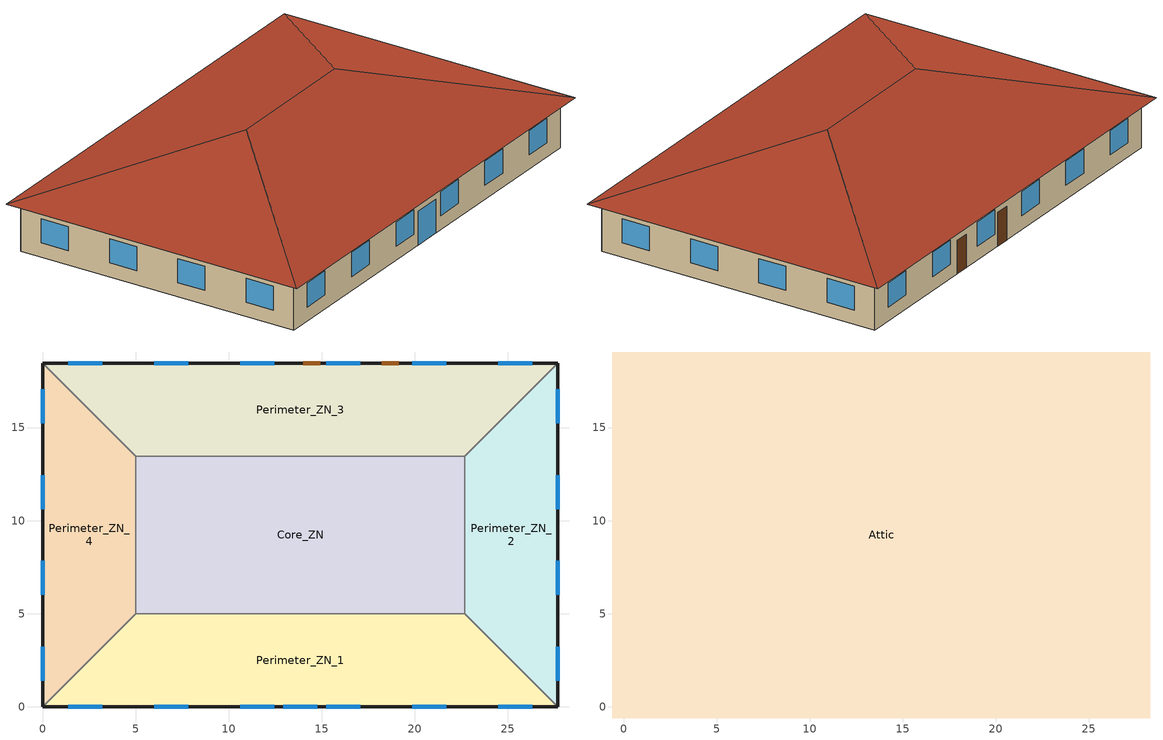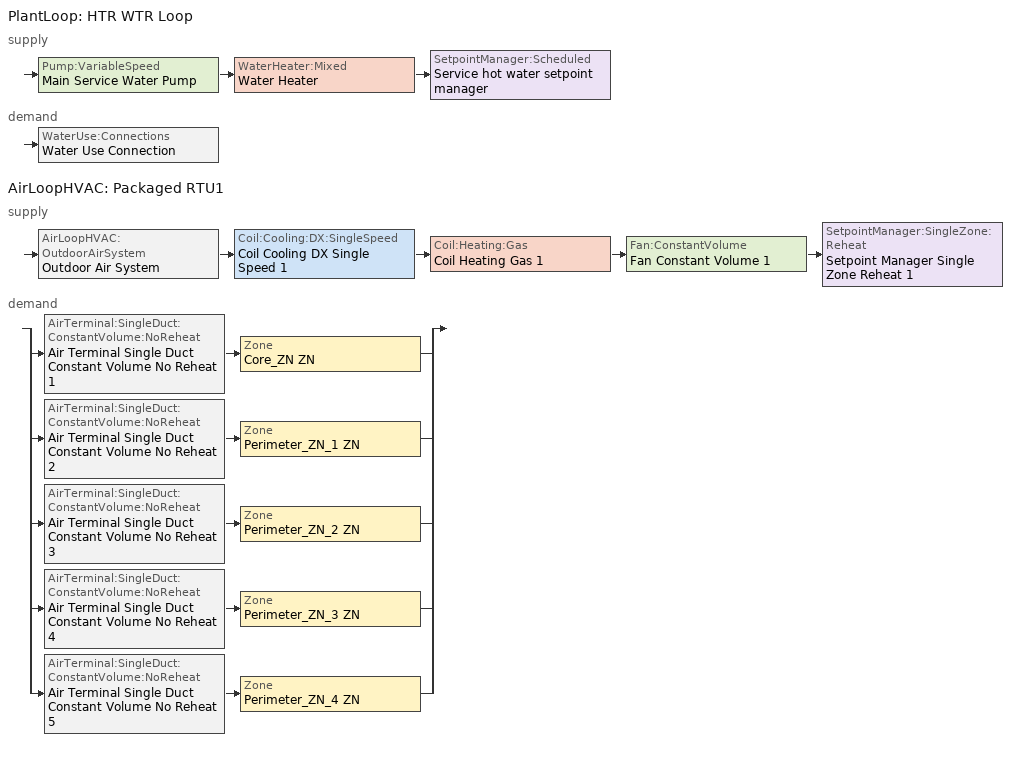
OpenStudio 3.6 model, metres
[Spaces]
Perimeter_ZN_1
 floor ground (Foundation F 126 Perim 2769 Area 11345): 22.69,5 27.69,0 0,0 5,5 z0
 wall outside: 0,0 27.69,0 z0:3.05
 wall to Perimeter_ZN_4: 5,5 0,0 z0:3.05
 wall to Core_ZN: 22.69,5 5,5 z0:3.05
 wall to Perimeter_ZN_2: 27.69,0 22.69,5 z0:3.05
 window: 1.39,0 3.22,0 / 19.85,0 21.68,0 / 15.24,0 17.07,0 / 6.01,0 7.84,0 / 10.62,0 12.45,0 / 24.47,0 26.3,0 z0.9:2.42; 12.93,0 14.76,0 z0:2.13
Perimeter_ZN_2
 floor ground (Foundation F 126 Perim 1846 Area 673): 27.69,18.46 27.69,0 22.69,5 22.69,13.46 z0
 wall outside: 27.69,0 27.69,18.46 z0:3.05
 wall to Perimeter_ZN_3: 27.69,18.46 22.69,13.46 z0:3.05
 wall to Core_ZN: 22.69,13.46 22.69,5 z0:3.05
 window: 27.69,1.39 27.69,3.22 / 27.69,10.62 27.69,12.45 / 27.69,15.24 27.69,17.07 / 27.69,6.01 27.69,7.84 z0.9:2.42
Perimeter_ZN_3
 floor ground (Foundation F 126 Perim 2769 Area 11345): 27.69,18.46 22.69,13.46 5,13.46 0,18.46 z0
 wall outside: 27.69,18.46 0,18.46 z0:3.05
 wall to Core_ZN: 5,13.46 22.69,13.46 z0:3.05
 wall to Perimeter_ZN_4: 0,18.46 5,13.46 z0:3.05
 window: 21.68,18.46 19.85,18.46 / 7.84,18.46 6.01,18.46 / 17.07,18.46 15.24,18.46 / 12.45,18.46 10.62,18.46 / 26.3,18.46 24.47,18.46 / 3.22,18.46 1.39,18.46 z0.9:2.42
 door: 14.91,18.46 14,18.46 / 19.13,18.46 18.22,18.46 z0:2.13
Perimeter_ZN_4
 floor ground (Foundation F 126 Perim 1846 Area 673): 0,18.46 5,13.46 5,5 0,0 z0
 wall outside: 0,18.46 0,0 z0:3.05
 wall to Core_ZN: 5,5 5,13.46 z0:3.05
 window: 0,3.22 0,1.39 / 0,12.45 0,10.62 / 0,7.84 0,6.01 / 0,17.07 0,15.24 z0.9:2.42
Core_ZN
 floor ground (Foundation F 126 Perim 0 Area 14966): 22.69,13.46 22.69,5 5,5 5,13.46 z0
Attic
 floor outside: 28.29,19.06 27.69,18.46 0,18.46 -0.6,19.06 z3.05; -0.6,19.06 0,18.46 0,0 -0.6,-0.6 z3.05; 28.29,19.06 28.29,-0.6 27.69,0 27.69,18.46 z3.05; 27.69,0 28.29,-0.6 -0.6,-0.6 0,0 z3.05
 floor to Perimeter_ZN_4: 0,18.46 5,13.46 5,5 0,0 z3.05
 floor to Perimeter_ZN_1: 22.69,5 27.69,0 0,0 5,5 z3.05
 floor to Perimeter_ZN_2: 27.69,18.46 27.69,0 22.69,5 22.69,13.46 z3.05
 floor to Core_ZN: 22.69,13.46 22.69,5 5,5 5,13.46 z3.05
 floor to Perimeter_ZN_3: 27.69,18.46 22.69,13.46 5,13.46 0,18.46 z3.05
 roof outside: 18.46,9.23,6.33 28.29,-0.6,3.05 28.29,19.06,3.05; 18.46,9.23,6.33 28.29,19.06,3.05 -0.6,19.06,3.05 9.23,9.23,6.33; 9.23,9.23,6.33 -0.6,-0.6,3.05 28.29,-0.6,3.05 18.46,9.23,6.33; 9.23,9.23,6.33 -0.6,19.06,3.05 -0.6,-0.6,3.05
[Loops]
PlantLoop 'HTR WTR Loop'
 supply: Pump:VariableSpeed 'Main Service Water Pump' > WaterHeater:Mixed 'Water Heater' > SetpointManager:Scheduled 'Service hot water setpoint manager'
 demand: WaterUse:Connections 'Water Use Connection'
AirLoopHVAC 'Packaged RTU1'
 supply: AirLoopHVAC:OutdoorAirSystem 'Outdoor Air System' > Coil:Cooling:DX:SingleSpeed 'Coil Cooling DX Single Speed 1' > Coil:Heating:Gas 'Coil Heating Gas 1' > Fan:ConstantVolume 'Fan Constant Volume 1' > SetpointManager:SingleZone:Reheat 'Setpoint Manager Single Zone Reheat 1'
 demand: split
  | AirTerminal:SingleDuct:ConstantVolume:NoReheat 'Air Terminal Single Duct Constant Volume No Reheat 1' > Zone 'Core_ZN ZN'
  | AirTerminal:SingleDuct:ConstantVolume:NoReheat 'Air Terminal Single Duct Constant Volume No Reheat 2' > Zone 'Perimeter_ZN_1 ZN'
  | AirTerminal:SingleDuct:ConstantVolume:NoReheat 'Air Terminal Single Duct Constant Volume No Reheat 3' > Zone 'Perimeter_ZN_2 ZN'
  | AirTerminal:SingleDuct:ConstantVolume:NoReheat 'Air Terminal Single Duct Constant Volume No Reheat 4' > Zone 'Perimeter_ZN_3 ZN'
  | AirTerminal:SingleDuct:ConstantVolume:NoReheat 'Air Terminal Single Duct Constant Volume No Reheat 5' > Zone 'Perimeter_ZN_4 ZN'
[Site]
Columbia Regional Airport: Latitude {deg}=38.82; Longitude {deg}=-92.22; Time Zone {hr}=-6; Elevation {m}=272; Terrain=City
[Building]
-SmallOffice-ASHRAE 169-2013-5A created: 2024-12-20 00:34:15 -0600: North Axis {deg}=0; Default Construction Set=90.1-2010 - SmOffice - ASHRAE 169-2013-5A; Standards Number of Stories=1; Standards Number of Above Ground Stories=1; Standards Building Type=SmallOffice
[ClimateZones]
Climate Zone Institution Name 1=ASHRAE; Climate Zone Document Name 1=ANSI/ASHRAE Standard 169; Climate Zone Document Year 1=2006; Climate Zone Value 1=4A; Climate Zone Institution Name 2=CEC; Climate Zone Document Name 2=California Climate Zone Descriptions; Climate Zone Document Year 2=1995
[Site:WaterMainsTemperature]
Calculation Method=Correlation; Annual Average Outdoor Air Temperature {C}=8.96667; Maximum Difference In Monthly Average Outdoor Air Temperatures {deltaC}=26.2
[Site:GroundTemperature:FCfactorMethod]
January Ground Temperature {C}=9.7; February Ground Temperature {C}=6; March Ground Temperature {C}=-2.2; April Ground Temperature {C}=-3.4; May Ground Temperature {C}=-4.2; June Ground Temperature {C}=2.7; July Ground Temperature {C}=7.5; August Ground Temperature {C}=13.7; September Ground Temperature {C}=18.6; October Ground Temperature {C}=22; November Ground Temperature {C}=20.7; December Ground Temperature {C}=16.5
[SizingPeriod:DesignDay] Barometric Pressure {Pa}=98100; Rain Indicator=No; Snow Indicator=No; Day of Month=21; Daylight Saving Time Indicator=No; Dry-Bulb Temperature Range Modifier Type=DefaultMultipliers
Name | Maximum Dry-Bulb Temperature {C} | Daily Dry-Bulb Temperature Range {deltaC} | Wind Speed {m/s} | Wind Direction {deg} | Month | Day Type | Humidity Condition Type | Wetbulb or DewPoint at Maximum Dry-Bulb {C} | Enthalpy at Maximum Dry-Bulb {J/kg} | Solar Model Indicator | ASHRAE Clear Sky Optical Depth for Beam Irradiance | ASHRAE Clear Sky Optical Depth for Diffuse Irradiance | Sky Clearness
Columbia Regional Airport Ann Clg .4% Condns Enth=>MDB | 31.9 | 11 | 4.4 | 220 | 7 | SummerDesignDay | Enthalpy | 23 | 82700 | ASHRAETau | 0.448 | 2.098
Columbia Regional Airport Ann Clg .4% Condns DP=>MDB | 29.6 | 11 | 4.4 | 220 | 7 | SummerDesignDay | Dewpoint | 24.6 |  | ASHRAETau | 0.448 | 2.098
Columbia Regional Airport Ann Clg .4% Condns WB=>MDB | 31.9 | 11 | 4.4 | 220 | 7 | SummerDesignDay | Wetbulb | 26.2 |  | ASHRAETau | 0.448 | 2.098
Columbia Regional Airport Ann Clg .4% Condns DB=>MWB | 34.8 | 11 | 4.4 | 220 | 7 | SummerDesignDay | Wetbulb | 24.5 |  | ASHRAETau | 0.448 | 2.098
Columbia Regional Airport Ann Htg Wind 99.6% Condns WS=>MCDB | 2 | 0 | 12.5 | 280 | 1 | WinterDesignDay | Wetbulb | 2 |  | ASHRAEClearSky |  |  | 0
Columbia Regional Airport Ann Hum_n 99.6% Condns DP=>MCDB | -15.9 | 0 | 4.4 | 280 | 1 | WinterDesignDay | Dewpoint | -22 |  | ASHRAEClearSky |  |  | 0
Columbia Regional Airport Ann Htg 99.6% Condns DB | -17 | 0 | 4.4 | 280 | 1 | WinterDesignDay | Wetbulb | -17 |  | ASHRAEClearSky |  |  | 0
[Material:NoMass] Thermal Absorptance=0.9; Solar Absorptance=0.7
Name | Roughness | Thermal Resistance {m2-K/W} | Visible Absorptance
CP02 CARPET PAD | VeryRough | 0.21648 | 0.8
Typical Insulation R-10.94 | Smooth | 1.92744 | 0.7
Typical Carpet Pad | Smooth | 0.21648 | 0.8
Typical Insulation R-13.45 | Smooth | 2.368 | 0.7
Typical Insulation R-35.4; Typical Insulation R-35.4 1 | Smooth | 6.23479 | 0.7
Typical Insulation R-0.58 | Smooth | 0.101875 | 0.7
Typical Insulation R-1.15 | Smooth | 0.202527 | 0.7
[Material]
Name | Roughness | Thickness {m} | Conductivity {W/m-K} | Density {kg/m3} | Specific Heat {J/kg-K} | Thermal Absorptance | Solar Absorptance | Visible Absorptance
100mm Normalweight concrete floor | MediumSmooth | 0.1016 | 2.31 | 2322 | 832
G01 13mm gypsum board | Smooth | 0.0127 | 0.16 | 800 | 1090 | 0.9 | 0.7 | 0.5
4 in. Normalweight Concrete Floor | MediumRough | 0.1016 | 2.31 | 2322 | 832 | 0.9 | 0.7 | 0.7
25mm Stucco | Smooth | 0.0254 | 0.72 | 1856 | 840 | 0.9 | 0.7 | 0.7
5/8 in. Gypsum Board | MediumSmooth | 0.0159 | 0.16 | 800 | 1090 | 0.9 | 0.7 | 0.7
6 in. Normalweight Concrete Floor | MediumRough | 0.1524 | 2.31 | 2322 | 832 | 0.9 | 0.7 | 0.7
8 in. Concrete Block Basement Wall | MediumRough | 0.2032 | 1.326 | 1842 | 912 | 0.9 | 0.7 | 0.7
G05 25mm wood | MediumSmooth | 0.0254 | 0.15 | 608 | 1630 | 0.9 | 0.5 | 0.5
5/8 in. Plywood | Smooth | 0.0159 | 0.12 | 544 | 1210 | 0.9 | 0.7 | 0.7
Asphalt Shingles | VeryRough | 0.0032 | 0.04 | 1120 | 1260 | 0.9 | 0.7 | 0.7
Std Wood 6inch | MediumSmooth | 0.15 | 0.12 | 540 | 1210 | 0.9 | 0.7 | 0.7
[Construction:FfactorGroundFloor] F-Factor {W/m-K}=1.26344
Name | Area {m2} | PerimeterExposed {m}
Foundation F 126 Perim 1846 Area 673 | 67.3 | 18.46
Foundation F 126 Perim 0 Area 14966 | 149.6574 | 0
Foundation F 126 Perim 2769 Area 11345 | 113.45 | 27.69
[DefaultConstructionSet]
Name | Default Exterior Surface Constructions | Default Interior Surface Constructions | Default Ground Contact Surface Constructions | Default Exterior SubSurface Constructions | Default Interior SubSurface Constructions | Interior Partition Construction
90.1-2010 - SmOffice - ASHRAE 169-2013-5A | Default Surface Constructions 1 | Default Surface Constructions 2 | Default Surface Constructions 3 | Default Sub Surface Constructions 1 | Default Sub Surface Constructions 2 | Typical Interior Partition
90.1-2010 -  - Attic - ASHRAE 169-2013-5A | Default Surface Constructions 4 | Default Surface Constructions 5 | Default Surface Constructions 6 | Default Sub Surface Constructions 3 | Default Sub Surface Constructions 4
[DefaultSurfaceConstructions]
Name | Floor Construction | Wall Construction | Roof Ceiling Construction
Default Surface Constructions 1 | Typical Insulated Exterior Mass Floor R-13.51 | Typical Insulated Wood Framed Exterior Wall R-15.63 | Typical Wood Joist Attic Floor R-37.04
Default Surface Constructions 2 | Typical Interior Floor | Typical Interior Wall | Typical Interior Ceiling
Default Surface Constructions 3 | Typical Insulated Carpeted 6in Slab Floor | Typical Insulated Basement Mass Wall
Default Surface Constructions 4 | Typical Attic Soffit |  | Typical Uninsulated Wood Joist Attic Roof
Default Surface Constructions 5 | Typical Wood Joist Attic Floor R-37.04 1
Default Surface Constructions 6
[Construction]
Typical Insulated Exterior Mass Floor R-13.51: Typical Insulation R-10.94, 4 in. Normalweight Concrete Floor, Typical Carpet Pad
Typical Insulated Wood Framed Exterior Wall R-15.63: 25mm Stucco, 5/8 in. Gypsum Board, Typical Insulation R-13.45, 5/8 in. Gypsum Board
Typical Wood Joist Attic Floor R-37.04: 5/8 in. Gypsum Board, Typical Insulation R-35.4
Typical Interior Floor: 100mm Normalweight concrete floor, CP02 CARPET PAD
Typical Interior Wall: G01 13mm gypsum board, G01 13mm gypsum board
Typical Interior Ceiling: CP02 CARPET PAD, 100mm Normalweight concrete floor
Typical Insulated Carpeted 6in Slab Floor: 6 in. Normalweight Concrete Floor, Typical Carpet Pad
Typical Insulated Basement Mass Wall: 8 in. Concrete Block Basement Wall
U 0.52 SHGC 0.40 Dbl Ref-D Clr 6mm/13mm Air: REF D CLEAR 6MM, AIR 13MM, CLEAR 6MM
Typical Insulated Metal Door R-1.43: Typical Insulation R-0.58
U 0.72 SHGC 0.25 Sgl Ref-B-M Tint 6mm: REF B TINT MID 6MM
Typical Overhead Door R-2.0: Typical Insulation R-1.15
U 1.17 SHGC 0.49 Sgl Ref-D Clr 6mm: REF D CLEAR 6MM
Typical Interior Window: Clear 3mm
Typical Interior Door; Typical Interior Partition: G05 25mm wood
Typical Attic Soffit: 5/8 in. Plywood
Typical Uninsulated Wood Joist Attic Roof: Asphalt Shingles, 5/8 in. Plywood
Typical Wood Joist Attic Floor R-37.04 1: 5/8 in. Gypsum Board, Typical Insulation R-35.4 1
InteriorFurnishings: Std Wood 6inch
[DefaultSubSurfaceConstructions]
Name | Fixed Window Construction | Operable Window Construction | Door Construction | Glass Door Construction | Overhead Door Construction | Skylight Construction | Tubular Daylight Dome Construction | Tubular Daylight Diffuser Construction
Default Sub Surface Constructions 1 | U 0.52 SHGC 0.40 Dbl Ref-D Clr 6mm/13mm Air | U 0.52 SHGC 0.40 Dbl Ref-D Clr 6mm/13mm Air | Typical Insulated Metal Door R-1.43 | U 0.72 SHGC 0.25 Sgl Ref-B-M Tint 6mm | Typical Overhead Door R-2.0 | U 1.17 SHGC 0.49 Sgl Ref-D Clr 6mm | Typical Interior Window | Typical Interior Window
Default Sub Surface Constructions 2 | Typical Interior Window | Typical Interior Window | Typical Interior Door
Default Sub Surface Constructions 3; Default Sub Surface Constructions 4
[WindowMaterial:Glazing] Optical Data Type=SpectralAverage; Infrared Transmittance at Normal Incidence=0; Front Side Infrared Hemispherical Emissivity=0.84; Conductivity {W/m-K}=0.9; Dirt Correction Factor for Solar and Visible Transmittance=1; Solar Diffusing=No
Name | Thickness {m} | Solar Transmittance at Normal Incidence | Front Side Solar Reflectance at Normal Incidence | Back Side Solar Reflectance at Normal Incidence | Visible Transmittance at Normal Incidence | Front Side Visible Reflectance at Normal Incidence | Back Side Visible Reflectance at Normal Incidence | Back Side Infrared Hemispherical Emissivity
REF D CLEAR 6MM | 0.006 | 0.429 | 0.308 | 0.379 | 0.334 | 0.453 | 0.505 | 0.82
CLEAR 6MM | 0.006 | 0.775 | 0.071 | 0.071 | 0.881 | 0.08 | 0.08 | 0.84
REF B TINT MID 6MM | 0.006 | 0.1 | 0.11 | 0.41 | 0.13 | 0.1 | 0.32 | 0.45
Clear 3mm | 0.003 | 0.837 | 0.075 | 0.075 | 0.898 | 0.081 | 0.081 | 0.84
[WindowMaterial:Gas]
AIR 13MM: Gas Type=Air; Thickness {m}=0.0127
[Space]
Name | Space Type | Building Story | Thermal Zone | Part of Total Floor Area
Perimeter_ZN_1 | Office WholeBuilding - Sm Office | Building Story 1 | Perimeter_ZN_1 ZN | Yes
Attic | Office Attic |  | Attic ZN | No
Perimeter_ZN_2 | Office WholeBuilding - Sm Office | Building Story 1 | Perimeter_ZN_2 ZN | Yes
Perimeter_ZN_3 | Office WholeBuilding - Sm Office | Building Story 1 | Perimeter_ZN_3 ZN | Yes
Perimeter_ZN_4 | Office WholeBuilding - Sm Office | Building Story 1 | Perimeter_ZN_4 ZN | Yes
Core_ZN | Office WholeBuilding - Sm Office | Building Story 1 | Core_ZN ZN | Yes
[BuildingStory]
Building Story 1: Nominal Z Coordinate {m}=0
[SpaceType] Standards Building Type=Office
Name | Default Schedule Set | Design Specification Outdoor Air Object | Standards Space Type | Default Construction Set
Office WholeBuilding - Sm Office | Office WholeBuilding - Sm Office Schedule Set | Office WholeBuilding - Sm Office Ventilation | WholeBuilding - Sm Office
Office Attic | Office Attic Schedule Set | Office Attic Ventilation | Attic | 90.1-2010 -  - Attic - ASHRAE 169-2013-5A
[DesignSpecification:OutdoorAir]
Name | Outdoor Air Flow per Person {m3/s-person} | Outdoor Air Flow per Floor Area {m3/s-m2} | Outdoor Air Flow Air Changes per Hour {1/hr} | Outdoor Air Method
Office Attic Ventilation | 0 | 0 | 0
Office WholeBuilding - Sm Office Ventilation |  | 0.0004318 |  | Sum
[DefaultScheduleSet]
Name | Infiltration Schedule | Number of People Schedule | People Activity Level Schedule | Lighting Schedule | Electric Equipment Schedule
Office Attic Schedule Set | OfficeLarge INFIL_SCH_PNNL
Office WholeBuilding - Sm Office Schedule Set | OfficeSmall INFIL_QUARTER_ON_SCH | OfficeSmall BLDG_OCC_SCH | OfficeSmall ACTIVITY_SCH | OfficeSmall BLDG_LIGHT_SCH_2010 | OfficeSmall BLDG_EQUIP_SCH_2010
[ThermostatSetpoint:DualSetpoint]
Name | Heating Setpoint Temperature Schedule | Cooling Setpoint Temperature Schedule
Office Attic Thermostat 1
Office WholeBuilding - Sm Office Thermostat 1; Office WholeBuilding - Sm Office Thermostat 2; Office WholeBuilding - Sm Office Thermostat 3; Office WholeBuilding - Sm Office Thermostat 4; Office WholeBuilding - Sm Office Thermostat 5 | OfficeSmall HTGSETP_SCH_NO_OPTIMUM | OfficeSmall CLGSETP_SCH_NO_OPTIMUM
[People:Definition]
Office WholeBuilding - Sm Office People Definition: Number of People Calculation Method=People/Area; People per Space Floor Area {person/m2}=0.0602779; Fraction Radiant=0.3
[People]
Office WholeBuilding - Sm Office People: People Definition=Office WholeBuilding - Sm Office People Definition; Space or SpaceType=Office WholeBuilding - Sm Office; Work Efficiency Schedule=Work Efficiency Schedule; Clothing Insulation Schedule=Clothing Schedule; Air Velocity Schedule=Air Velocity Schedule; Multiplier=1
[Lights:Definition]
Office WholeBuilding - Sm Office Lights Definition: Design Level Calculation Method=Watts/Area; Watts per Space Floor Area {W/m2}=9.68752; Fraction Radiant=0.7; Fraction Visible=0.2; Return Air Fraction=0
[Lights]
Office WholeBuilding - Sm Office Lights: Lights Definition=Office WholeBuilding - Sm Office Lights Definition; Space or SpaceType=Office WholeBuilding - Sm Office; Fraction Replaceable=1
[ElectricEquipment:Definition]
Office WholeBuilding - Sm Office Elec Equip Definition: Design Level Calculation Method=Watts/Area; Watts per Space Floor Area {W/m2}=6.78126; Fraction Latent=0; Fraction Radiant=0.5; Fraction Lost=0
[ElectricEquipment]
Office WholeBuilding - Sm Office Elec Equip: Electric Equipment Definition=Office WholeBuilding - Sm Office Elec Equip Definition; Space or SpaceType=Office WholeBuilding - Sm Office
[SpaceInfiltration:DesignFlowRate] Temperature Term Coefficient=0; Velocity Squared Term Coefficient=0
Name | Space or SpaceType | Schedule | Design Flow Rate Calculation Method | Flow per Exterior Surface Area {m3/s-m2} | Constant Term Coefficient | Velocity Term Coefficient | Design Flow Rate {m3/s}
Perimeter_ZN_1 Infiltration | Perimeter_ZN_1 | OfficeSmall INFIL_QUARTER_ON_SCH | Flow/ExteriorArea | 0.000569573 | 0 | 0.224
Perimeter_ZN_2 Infiltration | Perimeter_ZN_2 | OfficeSmall INFIL_QUARTER_ON_SCH | Flow/ExteriorArea | 0.000569573 | 0 | 0.224
Perimeter_ZN_3 Infiltration | Perimeter_ZN_3 | OfficeSmall INFIL_QUARTER_ON_SCH | Flow/ExteriorArea | 0.000569573 | 0 | 0.224
Perimeter_ZN_4 Infiltration | Perimeter_ZN_4 | OfficeSmall INFIL_QUARTER_ON_SCH | Flow/ExteriorArea | 0.000569573 | 0 | 0.224
entry door Infiltration | Perimeter_ZN_1 | OfficeSmall INFIL_Door_Opening_SCH_2013 | Flow/Space |  | 1 | 0 | 0.0764554
attic Infiltration | Attic | Always On | Flow/Space |  | 1 | 0 | 0.2001
[ThermalZone] Use Ideal Air Loads=No
Name | Thermostat | Primary Daylighting Control | Fraction of Zone Controlled by Primary Daylighting Control | Secondary Daylighting Control | Fraction of Zone Controlled by Secondary Daylighting Control
Attic ZN | Office Attic Thermostat 1
Core_ZN ZN | Office WholeBuilding - Sm Office Thermostat 1
Perimeter_ZN_1 ZN | Office WholeBuilding - Sm Office Thermostat 2 | Perimeter_ZN_1 Daylt Sensor 1 | 0 | Perimeter_ZN_1 Daylt Sensor 2 | 0
Perimeter_ZN_2 ZN | Office WholeBuilding - Sm Office Thermostat 3 | Perimeter_ZN_2 Daylt Sensor 1 | 0 | Perimeter_ZN_2 Daylt Sensor 2 | 0
Perimeter_ZN_3 ZN | Office WholeBuilding - Sm Office Thermostat 4 | Perimeter_ZN_3 Daylt Sensor 1 | 0 | Perimeter_ZN_3 Daylt Sensor 2 | 0
Perimeter_ZN_4 ZN | Office WholeBuilding - Sm Office Thermostat 5 | Perimeter_ZN_4 Daylt Sensor 1 | 0 | Perimeter_ZN_4 Daylt Sensor 2 | 0
[Sizing:Zone] Zone Cooling Design Supply Air Temperature Input Method=SupplyAirTemperature; Zone Cooling Design Supply Air Temperature Difference {deltaC}=11.11; Zone Heating Design Supply Air Temperature Input Method=SupplyAirTemperature; Zone Heating Design Supply Air Temperature Difference {deltaC}=11.11; Zone Cooling Design Supply Air Humidity Ratio {kg-H2O/kg-air}=0.0085; Zone Heating Design Supply Air Humidity Ratio {kg-H2O/kg-air}=0.008; Cooling Design Air Flow Method=DesignDay; Heating Design Air Flow Method=DesignDay; Account for Dedicated Outdoor Air System=No; Dedicated Outdoor Air System Control Strategy=NeutralSupplyAir; Dedicated Outdoor Air Low Setpoint Temperature for Design {C}=autosize; Dedicated Outdoor Air High Setpoint Temperature for Design {C}=autosize; Zone Load Sizing Method=Sensible Load Only No Latent Load; Zone Latent Cooling Design Supply Air Humidity Ratio Input Method=HumidityRatioDifference; Zone Cooling Design Supply Air Humidity Ratio Difference {kgWater/kgDryAir}=0.005; Zone Latent Heating Design Supply Air Humidity Ratio Input Method=HumidityRatioDifference; Zone Humidification Design Supply Air Humidity Ratio Difference {kgWater/kgDryAir}=0.005
Name | Zone Cooling Design Supply Air Temperature {C} | Zone Heating Design Supply Air Temperature {C}
Attic ZN | 14 | 40
Core_ZN ZN; Perimeter_ZN_1 ZN; Perimeter_ZN_2 ZN; Perimeter_ZN_3 ZN; Perimeter_ZN_4 ZN | 12.7778 | 50
[Zone equipment]
Core_ZN ZN: Air Terminal Single Duct Constant Volume No Reheat 1
Perimeter_ZN_1 ZN: Air Terminal Single Duct Constant Volume No Reheat 2
Perimeter_ZN_2 ZN: Air Terminal Single Duct Constant Volume No Reheat 3
Perimeter_ZN_3 ZN: Air Terminal Single Duct Constant Volume No Reheat 4
Perimeter_ZN_4 ZN: Air Terminal Single Duct Constant Volume No Reheat 5
[AvailabilityManager:NightCycle] Applicability Schedule=Always On Discrete; Control Type=CycleOnAny; Thermostat Tolerance {deltaC}=1; Cycling Run Time {s}=1800
Availability Manager Night Cycle 1; Availability Manager Night Cycle 2; Availability Manager Night Cycle 3; Availability Manager Night Cycle 4; Availability Manager Night Cycle 5
[InternalMass:Definition]
Internal Mass Definition 1: Construction=InteriorFurnishings; Design Level Calculation Method=SurfaceArea/Area; Surface Area per Space Floor Area=2
[InternalMass] Internal Mass Definition=Internal Mass Definition 1; Multiplier=1
Name | Space or SpaceType
Perimeter_ZN_4 Mass | Perimeter_ZN_4
Core_ZN Mass | Core_ZN
Attic Mass | Attic
Perimeter_ZN_3 Mass | Perimeter_ZN_3
Perimeter_ZN_2 Mass | Perimeter_ZN_2
Perimeter_ZN_1 Mass | Perimeter_ZN_1
[WaterUse:Equipment:Definition]
Name | Peak Flow Rate {m3/s} | Target Temperature Schedule | Sensible Fraction Schedule | Latent Fraction Schedule
Main Service Water Use Def 0.06gpm | 4.03777e-06 | Mixed Water At Faucet Temp - 140F | Fraction Sensible - 0.2 | Fraction Latent - 0.05
Water Fixture Definition | 6.31e-05 | WaterUse Schedule 120F | WaterUse Sensible Fraction Schedule 20p | WaterUse Latent Fraction Schedule 5p
[WaterUse:Equipment] Space=Core_ZN
Name | Water Use Equipment Definition | Flow Rate Fraction Schedule
Main Service Water Use 0.06gpm at 140F | Main Service Water Use Def 0.06gpm | WaterUse Schedule 120F
Water Fixture | Water Fixture Definition | Sch Water Use
[Exterior:Lights:Definition]
Name | Design Level {W}
Occ Sensing Exterior Lights Def | 861.3
NonDimming Exterior Lights Def | 50.7
[Exterior:Lights] Control Option=AstronomicalClock
Name | Exterior Lights Definition | Schedule
Occ Sensing Exterior Lights Def | Occ Sensing Exterior Lights Def | OfficeSmall Exterior_lighting_schedule_b
NonDimming Exterior Lights Def | NonDimming Exterior Lights Def | OfficeSmall Exterior_lighting_schedule_a
[Daylighting:Control] Position Z-Coordinate {m}=0.762; Illuminance Setpoint {lux}=377; Lighting Control Type=Stepped; Minimum Input Power Fraction for Continuous Dimming Control=0.3; Minimum Light Output Fraction for Continuous Dimming Control=0.2; Number of Stepped Control Steps=3; Probability Lighting will be Reset When Needed in Manual Stepped Control=1; Maximum Allowable Discomfort Glare Index=22
Name | Space | Position X-Coordinate {m} | Position Y-Coordinate {m}
Perimeter_ZN_1 Daylt Sensor 1 | Perimeter_ZN_1 | 2.305 | 1.59984
Perimeter_ZN_1 Daylt Sensor 2 | Perimeter_ZN_1 | 6.925 | 3.22392
Perimeter_ZN_2 Daylt Sensor 1 | Perimeter_ZN_2 | 26.09016 | 2.305
Perimeter_ZN_2 Daylt Sensor 2 | Perimeter_ZN_2 | 24.46608 | 6.925
Perimeter_ZN_3 Daylt Sensor 1 | Perimeter_ZN_3 | 25.385 | 16.86016
Perimeter_ZN_3 Daylt Sensor 2 | Perimeter_ZN_3 | 20.765 | 15.23608
Perimeter_ZN_4 Daylt Sensor 1 | Perimeter_ZN_4 | 1.59984 | 16.155
Perimeter_ZN_4 Daylt Sensor 2 | Perimeter_ZN_4 | 3.22392 | 11.535
[PlantLoop]
HTR WTR Loop: Glycol Concentration=0; Maximum Loop Temperature {C}=60; Minimum Loop Temperature {C}=10; Plant Loop Volume {m3}=Autocalculate; Load Distribution Scheme=Optimal
[Sizing:Plant]
HTR WTR Loop: Loop Type=Heating; Design Loop Exit Temperature {C}=60; Loop Design Temperature Difference {deltaC}=5; Sizing Option=NonCoincident; Zone Timesteps in Averaging Window=1; Coincident Sizing Factor Mode=None
[Pump:VariableSpeed]
Main Service Water Pump: Rated Pump Head {Pa}=0.001; Motor Efficiency=0.855; Coefficient 1 of the Part Load Performance Curve=0; Coefficient 2 of the Part Load Performance Curve=3.2485; Coefficient 3 of the Part Load Performance Curve=-4.7443; Coefficient 4 of the Part Load Performance Curve=2.5294; Pump Control Type=Intermittent; Skin Loss Radiative Fraction=0.5; Design Power Sizing Method=PowerPerFlowPerPressure; Design Electric Power per Unit Flow Rate {W/(m3/s)}=348701.1; Design Shaft Power per Unit Flow Rate per Unit Head {W-s/m3-Pa}=1.28205; Design Minimum Flow Rate Fraction=0
[SetpointManager:Scheduled]
Service hot water setpoint manager: Control Variable=Temperature; Schedule=Service Water Loop Temp - 120F 1
[WaterUse:Connections]
Water Use Connection: Water Use Equipment Name 1=Water Fixture
[AirLoopHVAC]
Packaged RTU1: Availability Schedule=Always On Discrete; Design Supply Air Flow Rate {m3/s}=autosize; Design Return Air Flow Fraction of Supply Air Flow=1
[Sizing:System]
Packaged RTU1: Type of Load to Size On=Sensible; Design Outdoor Air Flow Rate {m3/s}=Autosize; Central Heating Maximum System Air Flow Ratio=1; Preheat Design Temperature {C}=7; Preheat Design Humidity Ratio {kg-H2O/kg-Air}=0.008; Precool Design Temperature {C}=12.8; Precool Design Humidity Ratio {kg-H2O/kg-Air}=0.008; Central Cooling Design Supply Air Temperature {C}=12.8; Central Heating Design Supply Air Temperature {C}=40; Sizing Option=NonCoincident; 100% Outdoor Air in Cooling=No; 100% Outdoor Air in Heating=No; Central Cooling Design Supply Air Humidity Ratio {kg-H2O/kg-Air}=0.0085; Central Heating Design Supply Air Humidity Ratio {kg-H2O/kg-Air}=0.008; Cooling Design Air Flow Method=DesignDay; Cooling Design Air Flow Rate {m3/s}=0; Heating Design Air Flow Method=DesignDay; Heating Design Air Flow Rate {m3/s}=0; System Outdoor Air Method=ZoneSum; Zone Maximum Outdoor Air Fraction=1; Cooling Supply Air Flow Rate Per Floor Area {m3/s-m2}=0.00996765; Cooling Fraction of Autosized Cooling Supply Air Flow Rate=1; Cooling Supply Air Flow Rate Per Unit Cooling Capacity {m3/s-W}=3.94755e-05; Heating Supply Air Flow Rate Per Floor Area {m3/s-m2}=0.00996765; Heating Fraction of Autosized Heating Supply Air Flow Rate=1; Heating Fraction of Autosized Cooling Supply Air Flow Rate=1; Heating Supply Air Flow Rate Per Unit Heating Capacity {m3/s-W}=3.15882e-05; Cooling Design Capacity Method=CoolingDesignCapacity; Cooling Design Capacity {W}=autosize; Cooling Design Capacity Per Floor Area {W/m2}=234.7; Fraction of Autosized Cooling Design Capacity=1; Heating Design Capacity Method=HeatingDesignCapacity; Heating Design Capacity {W}=autosize; Heating Design Capacity Per Floor Area {W/m2}=157; Fraction of Autosized Heating Design Capacity=1; Central Cooling Capacity Control Method=OnOff; Occupant Diversity=autosize
[Fan:ConstantVolume]
Fan Constant Volume 1: Availability Schedule=Always On Discrete; Pressure Rise {Pa}=500; Maximum Flow Rate {m3/s}=AutoSize
[Coil:Heating:Gas]
Coil Heating Gas 1: Availability Schedule=Always On Discrete; Gas Burner Efficiency=0.8; Nominal Capacity {W}=AutoSize; Parasitic Electric Load {W}=0; Parasitic Gas Load {W}=0
[Coil:Cooling:DX:SingleSpeed]
Coil Cooling DX Single Speed 1: Availability Schedule=Always On Discrete; Rated Total Cooling Capacity {W}=autosize; Rated Sensible Heat Ratio=autosize; Rated COP {W/W}=3; Rated Air Flow Rate {m3/s}=autosize; Rated Evaporator Fan Power Per Volume Flow Rate 2017 {W/(m3/s)}=773.3; Rated Evaporator Fan Power Per Volume Flow Rate 2023 {W/(m3/s)}=934.4; Total Cooling Capacity Function of Temperature Curve=Curve Biquadratic 1; Total Cooling Capacity Function of Flow Fraction Curve=Curve Quadratic 1; Energy Input Ratio Function of Temperature Curve=Curve Biquadratic 2; Energy Input Ratio Function of Flow Fraction Curve=Curve Quadratic 2; Part Load Fraction Correlation Curve=Curve Quadratic 3; Minimum Outdoor Dry-Bulb Temperature for Compressor Operation {C}=-25; Nominal Time for Condensate Removal to Begin {s}=0; Ratio of Initial Moisture Evaporation Rate and Steady State Latent Capacity=0; Maximum Cycling Rate {cycles/hr}=0; Latent Capacity Time Constant {s}=0; Condenser Type=AirCooled; Evaporative Condenser Effectiveness=0.9; Evaporative Condenser Air Flow Rate {m3/s}=autosize; Evaporative Condenser Pump Rated Power Consumption {W}=autosize; Crankcase Heater Capacity {W}=0; Maximum Outdoor Dry-Bulb Temperature for Crankcase Heater Operation {C}=10; Basin Heater Capacity {W/K}=0; Basin Heater Setpoint Temperature {C}=2
[SetpointManager:SingleZone:Reheat]
Setpoint Manager Single Zone Reheat 1: Minimum Supply Air Temperature {C}=-99; Maximum Supply Air Temperature {C}=99; Control Zone=Core_ZN ZN
[Controller:OutdoorAir]
Controller Outdoor Air 1: Minimum Outdoor Air Flow Rate {m3/s}=0.0006; Maximum Outdoor Air Flow Rate {m3/s}=Autosize; Economizer Control Type=NoEconomizer; Economizer Control Action Type=ModulateFlow; Economizer Maximum Limit Dry-Bulb Temperature {C}=28; Economizer Maximum Limit Enthalpy {J/kg}=64000; Economizer Minimum Limit Dry-Bulb Temperature {C}=-100; Lockout Type=NoLockout; Minimum Limit Type=FixedMinimum; Controller Mechanical Ventilation=Controller Mechanical Ventilation 1; High Humidity Control=No; Heat Recovery Bypass Control Type=BypassWhenWithinEconomizerLimits
[Controller:MechanicalVentilation]
Controller Mechanical Ventilation 1: Availability Schedule=Always On Discrete
[AirLoopHVAC:OutdoorAirSystem]
Outdoor Air System: Controller=Controller Outdoor Air 1
[AirTerminal:SingleDuct:ConstantVolume:NoReheat] Availability Schedule=Always On Discrete; Maximum Air Flow Rate {m3/s}=AutoSize
Air Terminal Single Duct Constant Volume No Reheat 1; Air Terminal Single Duct Constant Volume No Reheat 2; Air Terminal Single Duct Constant Volume No Reheat 3; Air Terminal Single Duct Constant Volume No Reheat 4; Air Terminal Single Duct Constant Volume No Reheat 5
[WaterHeater:Mixed]
Water Heater: Tank Volume {m3}=0.0375; Setpoint Temperature Schedule=Water Heater Setpoint Temperature; Deadband Temperature Difference {deltaC}=2; Maximum Temperature Limit {C}=82.22; Heater Control Type=Modulate; Heater Maximum Capacity {W}=Autosize; Heater Minimum Capacity {W}=0; Heater Fuel Type=NaturalGas; Heater Thermal Efficiency=0.8; Off Cycle Parasitic Fuel Consumption Rate {W}=20; Off Cycle Parasitic Fuel Type=NaturalGas; Off Cycle Parasitic Heat Fraction to Tank=0.8; On Cycle Parasitic Fuel Type=NaturalGas; Ambient Temperature Indicator=Schedule; Ambient Temperature Schedule=Water Heater Ambient Temperature; Off Cycle Loss Coefficient to Ambient Temperature {W/K}=6; On Cycle Loss Coefficient to Ambient Temperature {W/K}=6; Use Side Effectiveness=1; Source Side Effectiveness=1; Use Side Design Flow Rate {m3/s}=autosize; Source Side Design Flow Rate {m3/s}=autosize; Indirect Water Heating Recovery Time {hr}=1.5; Source Side Flow Control Mode=IndirectHeatPrimarySetpoint
[WaterHeater:Sizing]
Water Heater: Design Mode=PeakDraw; Time Storage Can Meet Peak Draw {hr}=0.538503; Time for Tank Recovery {hr}=0.1; Nominal Tank Volume for Autosizing Plant Connections {m3}=1
[Schedule:Constant]
Always On Discrete: Value=1
[Schedule:Ruleset]
Name | Default Day Schedule | Summer Design Day Schedule | Winter Design Day Schedule
OfficeLarge INFIL_SCH_PNNL | OfficeLarge INFIL_SCH_PNNL Default | OfficeLarge INFIL_SCH_PNNL Summer Design Day | OfficeLarge INFIL_SCH_PNNL Winter Design Day
Clothing Schedule | Clothing Schedule Default Winter Clothes
Air Velocity Schedule | Air Velocity Schedule Default
Work Efficiency Schedule | Work Efficiency Schedule Default
OfficeSmall BLDG_OCC_SCH | OfficeSmall BLDG_OCC_SCH Default | OfficeSmall BLDG_OCC_SCH Summer Design Day | OfficeSmall BLDG_OCC_SCH Winter Design Day
OfficeSmall ACTIVITY_SCH | OfficeSmall ACTIVITY_SCH Default | OfficeSmall ACTIVITY_SCH Summer Design Day | OfficeSmall ACTIVITY_SCH Winter Design Day
OfficeSmall BLDG_LIGHT_SCH_2010 | OfficeSmall BLDG_LIGHT_SCH_2010 Default | OfficeSmall BLDG_LIGHT_SCH_2010 Summer Design Day | OfficeSmall BLDG_LIGHT_SCH_2010 Winter Design Day
OfficeSmall BLDG_EQUIP_SCH_2010 | OfficeSmall BLDG_EQUIP_SCH_2010 Default | OfficeSmall BLDG_EQUIP_SCH_2010 Summer Design Day | OfficeSmall BLDG_EQUIP_SCH_2010 Winter Design Day
OfficeSmall INFIL_QUARTER_ON_SCH | OfficeSmall INFIL_QUARTER_ON_SCH Default | OfficeSmall INFIL_QUARTER_ON_SCH Summer Design Day | OfficeSmall INFIL_QUARTER_ON_SCH Winter Design Day
OfficeSmall HTGSETP_SCH_NO_OPTIMUM | OfficeSmall HTGSETP_SCH_NO_OPTIMUM Default | OfficeSmall HTGSETP_SCH_NO_OPTIMUM Summer Design Day | OfficeSmall HTGSETP_SCH_NO_OPTIMUM Winter Design Day
OfficeSmall CLGSETP_SCH_NO_OPTIMUM | OfficeSmall CLGSETP_SCH_NO_OPTIMUM Default | OfficeSmall CLGSETP_SCH_NO_OPTIMUM Summer Design Day | OfficeSmall CLGSETP_SCH_NO_OPTIMUM Winter Design Day
OfficeSmall INFIL_Door_Opening_SCH_2013 | OfficeSmall INFIL_Door_Opening_SCH_2013 Default | OfficeSmall INFIL_Door_Opening_SCH_2013 Summer Design Day | OfficeSmall INFIL_Door_Opening_SCH_2013 Winter Design Day
Always On | Always On Default
Fraction Sensible - 0.2 | Fraction Sensible - 0.2 Default
Fraction Latent - 0.05 | Fraction Latent - 0.05 Default
Mixed Water At Faucet Temp - 140F | Mixed Water At Faucet Temp - 140F Default
OfficeSmall Exterior_lighting_schedule_b | OfficeSmall Exterior_lighting_schedule_b Default | OfficeSmall Exterior_lighting_schedule_b Summer Design Day | OfficeSmall Exterior_lighting_schedule_b Winter Design Day
OfficeSmall Exterior_lighting_schedule_a | OfficeSmall Exterior_lighting_schedule_a Default | OfficeSmall Exterior_lighting_schedule_a Summer Design Day | OfficeSmall Exterior_lighting_schedule_a Winter Design Day
Service Water Loop Temp - 120F 1 | Service Water Loop Temp - 120F Default 1
WaterUse Schedule 120F | WaterUse Schedule 120F Day
WaterUse Sensible Fraction Schedule 20p | WaterUse Sensible Fraction Schedule 20p Day
WaterUse Latent Fraction Schedule 5p | WaterUse Latent Fraction Schedule 5p Day
Water Heater Setpoint Temperature | Water Heater Setpoint Temperature Default
Water Heater Ambient Temperature | Water Heater Ambient Temperature Default
Sch Water Use | Schedule Day 1
[Schedule:Day]
OfficeLarge INFIL_SCH_PNNL Default; Clothing Schedule Default Winter Clothes; OfficeSmall BLDG_OCC_SCH Summer Design Day; OfficeSmall BLDG_LIGHT_SCH_2010 Summer Design Day; OfficeSmall BLDG_EQUIP_SCH_2010 Summer Design Day; OfficeSmall INFIL_QUARTER_ON_SCH Default; Always On Default: 24, 0, 1
OfficeLarge INFIL_SCH_PNNL Summer Design Day; OfficeLarge INFIL_SCH_PNNL SmrDsn|Wkdy Day: 6, 0, 1, 22, 0, 0.25, 24, 0, 1
OfficeLarge INFIL_SCH_PNNL Winter Design Day; OfficeLarge INFIL_SCH_PNNL WntrDsn|Sat Day: 6, 0, 1, 18, 0, 0.25, 24, 0, 1
Clothing Schedule Summer Clothes: 24, 0, 0.5
Air Velocity Schedule Default; Fraction Sensible - 0.2 Default; WaterUse Sensible Fraction Schedule 20p Day: 24, 0, 0.2
Work Efficiency Schedule Default; OfficeSmall BLDG_OCC_SCH Default; OfficeSmall BLDG_OCC_SCH Winter Design Day; OfficeSmall BLDG_LIGHT_SCH_2010 Winter Design Day; OfficeSmall BLDG_EQUIP_SCH_2010 Winter Design Day; OfficeSmall INFIL_Door_Opening_SCH_2013 Default; OfficeSmall INFIL_Door_Opening_SCH_2013 Winter Design Day; OfficeSmall INFIL_Door_Opening_SCH_2013 Summer Design Day: 24, 0, 0
OfficeSmall BLDG_OCC_SCH Wkdy Day: 6, 0, 0, 7, 0, 0.11, 8, 0, 0.21, 12, 0, 1, 13, 0, 0.53, 17, 0, 1, 18, 0, 0.32, 22, 0, 0.11, 23, 0, 0.05, 24, 0, 0
OfficeSmall ACTIVITY_SCH Default; OfficeSmall ACTIVITY_SCH Winter Design Day; OfficeSmall ACTIVITY_SCH Summer Design Day: 24, 0, 120
OfficeSmall BLDG_LIGHT_SCH_2010 Default; OfficeSmall BLDG_LIGHT_SCH_2010 Default|Wkdy Day: 5, 0, 0.18, 6, 0, 0.23, 7, 0, 0.187059, 8, 0, 0.341586, 12, 0, 0.73197, 13, 0, 0.65064, 17, 0, 0.73197, 18, 0, 0.496113, 20, 0, 0.341586, 22, 0, 0.260256, 23, 0, 0.187059, 24, 0, 0.18
OfficeSmall BLDG_LIGHT_SCH_2010 Wknd Day: 24, 0, 0.18
OfficeSmall BLDG_EQUIP_SCH_2010 Default; OfficeSmall BLDG_EQUIP_SCH_2010 Default|Wkdy Day: 6, 0, 0.42575, 8, 0, 0.484677, 12, 0, 0.969355, 13, 0, 0.911194, 17, 0, 0.969355, 18, 0, 0.484677, 23, 0, 0.193871, 24, 0, 0.1703
OfficeSmall BLDG_EQUIP_SCH_2010 Wknd Day: 24, 0, 0.1703
OfficeSmall INFIL_QUARTER_ON_SCH Summer Design Day; OfficeSmall INFIL_QUARTER_ON_SCH SmrDsn|Wkdy Day: 7, 0, 1, 19, 0, 0.25, 24, 0, 1
OfficeSmall INFIL_QUARTER_ON_SCH Winter Design Day; OfficeSmall INFIL_QUARTER_ON_SCH WntrDsn|Sat Day: 7, 0, 1, 18, 0, 0.25, 24, 0, 1
OfficeSmall HTGSETP_SCH_NO_OPTIMUM Default; OfficeSmall HTGSETP_SCH_NO_OPTIMUM Summer Design Day: 24, 0, 15.56
OfficeSmall HTGSETP_SCH_NO_OPTIMUM Wkdy Day: 6, 0, 15.56, 19, 0, 21.11, 24, 0, 15.56
OfficeSmall HTGSETP_SCH_NO_OPTIMUM Winter Design Day: 24, 0, 21.11
OfficeSmall CLGSETP_SCH_NO_OPTIMUM Default; OfficeSmall CLGSETP_SCH_NO_OPTIMUM Winter Design Day: 24, 0, 29.44
OfficeSmall CLGSETP_SCH_NO_OPTIMUM Summer Design Day: 24, 0, 23.89
OfficeSmall CLGSETP_SCH_NO_OPTIMUM Wkdy Day: 6, 0, 29.44, 18, 0, 23.89, 24, 0, 29.44
OfficeSmall INFIL_Door_Opening_SCH_2013 Wkdy Day: 6, 0, 0, 7, 0, 0.131, 8, 0, 1, 12, 0, 0.131, 13, 0, 1, 17, 0, 0.131, 18, 0, 1, 19, 0, 0.131, 24, 0, 0
Fraction Latent - 0.05 Default; WaterUse Latent Fraction Schedule 5p Day: 24, 0, 0.05
Mixed Water At Faucet Temp - 140F Default; Water Heater Setpoint Temperature Default: 24, 0, 60
OfficeSmall Exterior_lighting_schedule_b Default; OfficeSmall Exterior_lighting_schedule_b Winter Design Day; OfficeSmall Exterior_lighting_schedule_b Summer Design Day: 6, 0, 0.7, 24, 0, 1
OfficeSmall Exterior_lighting_schedule_a Default; OfficeSmall Exterior_lighting_schedule_a Winter Design Day; OfficeSmall Exterior_lighting_schedule_a Summer Design Day: 6, 0, 0, 24, 0, 1
Service Water Loop Temp - 120F Default 1; WaterUse Schedule 120F Day: 24, 0, 48.8889
Water Heater Ambient Temperature Default: 24, 0, 22
Schedule Day 1: 24, 0, 0.03
[Schedule:Rule] Date Specification Type=DateRange; Start Day=1
Name | Schedule Ruleset | Rule Order | Day Schedule | Apply Monday | Apply Tuesday | Apply Wednesday | Apply Thursday | Apply Friday | Start Month | End Month | End Day | Apply Saturday | Apply Sunday
Schedule Rule 1 | OfficeLarge INFIL_SCH_PNNL | 1 | OfficeLarge INFIL_SCH_PNNL SmrDsn|Wkdy Day | Yes | Yes | Yes | Yes | Yes | 1 | 12 | 31
Schedule Rule 2 | OfficeLarge INFIL_SCH_PNNL | 0 | OfficeLarge INFIL_SCH_PNNL WntrDsn|Sat Day |  |  |  |  |  | 1 | 12 | 31 | Yes
Schedule Rule 3 | Clothing Schedule | 0 | Clothing Schedule Summer Clothes |  |  |  |  |  | 5 | 9 | 30
Schedule Rule 4 | OfficeSmall BLDG_OCC_SCH | 0 | OfficeSmall BLDG_OCC_SCH Wkdy Day | Yes | Yes | Yes | Yes | Yes | 1 | 12 | 31
Schedule Rule 5 | OfficeSmall BLDG_LIGHT_SCH_2010 | 1 | OfficeSmall BLDG_LIGHT_SCH_2010 Default|Wkdy Day | Yes | Yes | Yes | Yes | Yes | 1 | 12 | 31
Schedule Rule 6 | OfficeSmall BLDG_LIGHT_SCH_2010 | 0 | OfficeSmall BLDG_LIGHT_SCH_2010 Wknd Day |  |  |  |  |  | 1 | 12 | 31 | Yes | Yes
Schedule Rule 7 | OfficeSmall BLDG_EQUIP_SCH_2010 | 1 | OfficeSmall BLDG_EQUIP_SCH_2010 Default|Wkdy Day | Yes | Yes | Yes | Yes | Yes | 1 | 12 | 31
Schedule Rule 8 | OfficeSmall BLDG_EQUIP_SCH_2010 | 0 | OfficeSmall BLDG_EQUIP_SCH_2010 Wknd Day |  |  |  |  |  | 1 | 12 | 31 | Yes | Yes
Schedule Rule 9 | OfficeSmall INFIL_QUARTER_ON_SCH | 1 | OfficeSmall INFIL_QUARTER_ON_SCH SmrDsn|Wkdy Day | Yes | Yes | Yes | Yes | Yes | 1 | 12 | 31
Schedule Rule 10 | OfficeSmall INFIL_QUARTER_ON_SCH | 0 | OfficeSmall INFIL_QUARTER_ON_SCH WntrDsn|Sat Day |  |  |  |  |  | 1 | 12 | 31 | Yes
Schedule Rule 11 | OfficeSmall HTGSETP_SCH_NO_OPTIMUM | 0 | OfficeSmall HTGSETP_SCH_NO_OPTIMUM Wkdy Day | Yes | Yes | Yes | Yes | Yes | 1 | 12 | 31
Schedule Rule 12 | OfficeSmall CLGSETP_SCH_NO_OPTIMUM | 0 | OfficeSmall CLGSETP_SCH_NO_OPTIMUM Wkdy Day | Yes | Yes | Yes | Yes | Yes | 1 | 12 | 31
Schedule Rule 15 | OfficeSmall INFIL_Door_Opening_SCH_2013 | 0 | OfficeSmall INFIL_Door_Opening_SCH_2013 Wkdy Day | Yes | Yes | Yes | Yes | Yes | 1 | 12 | 31
[Curve:Biquadratic] Minimum Value of x=17; Maximum Value of x=22; Minimum Value of y=13; Maximum Value of y=46
Name | Coefficient1 Constant | Coefficient2 x | Coefficient3 x**2 | Coefficient4 y | Coefficient5 y**2 | Coefficient6 x*y
Curve Biquadratic 1 | 0.942588 | 0.00954335 | 0.00068377 | -0.0110427 | 5.249e-06 | -9.72e-06
Curve Biquadratic 2 | 0.342414 | 0.034885 | -0.0006237 | 0.00497722 | 0.000437951 | -0.000728028
[Curve:Quadratic]
Name | Coefficient1 Constant | Coefficient2 x | Coefficient3 x**2 | Minimum Value of x | Maximum Value of x
Curve Quadratic 1 | 0.8 | 0.2 | 0 | 0.5 | 1.5
Curve Quadratic 2 | 1.1552 | -0.1808 | 0.0256 | 0.5 | 1.5
Curve Quadratic 3 | 0.85 | 0.15 | 0 | 0 | 1
